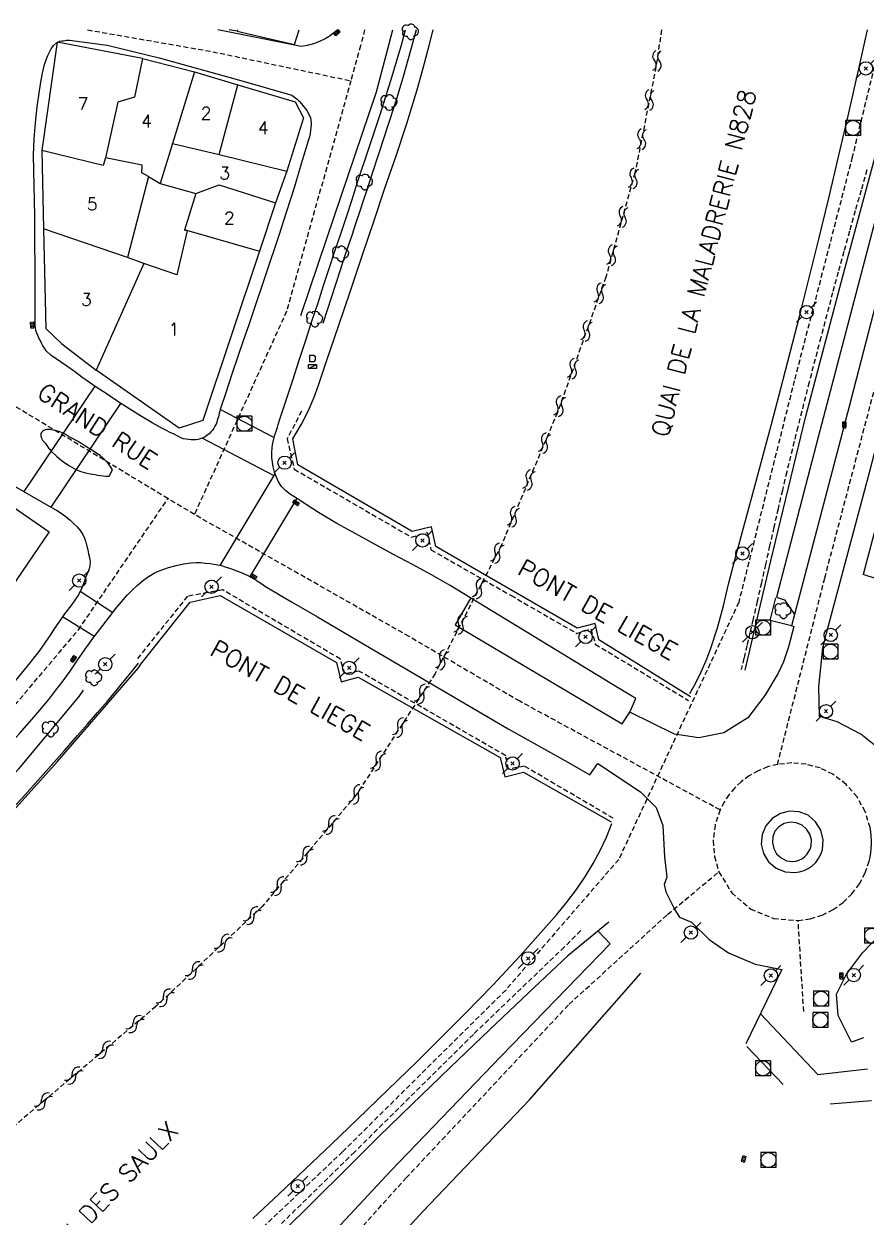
# Model space of a CAD drawing. Header units: millimetres. Extents: x 200000 to 201001, y 52999 to 54001.
# Drawn here: x 200460.8 to 200545.1, y 53881.1 to 54000.6 of the extents above; entities that cross this region are included whole.
import ezdxf
from ezdxf.enums import TextEntityAlignment as Align

# ---------------------------------------------------------------- set-up
doc = ezdxf.new("R2010")
doc.units = ezdxf.units.MM
doc.linetypes.add('DASHED', pattern=[0.75, 0.5, -0.25])
doc.layers.get('0').update_dxf_attribs({"linetype": 'CONTINUOUS'})
for name, color, linetype in [('W0001', 6, 'DASHED'), ('W0006', 2, 'CONTINUOUS'), ('W0008', 7, 'CONTINUOUS'), ('W0010', 4, 'CONTINUOUS'), ('W0014', 7, 'CONTINUOUS'), ('W0015', 2, 'CONTINUOUS'), ('W0020', 2, 'CONTINUOUS'), ('W0101', 7, 'CONTINUOUS'), ('W0112', 1, 'DASHED'), ('W0120', 7, 'CONTINUOUS'), ('W0300', 7, 'CONTINUOUS'), ('W0401', 7, 'CONTINUOUS'), ('W0420', 7, 'CONTINUOUS'), ('W0438', 7, 'CONTINUOUS'), ('W0473', 7, 'CONTINUOUS'), ('W0501', 5, 'DASHED'), ('W0510', 5, 'CONTINUOUS'), ('W0511', 5, 'CONTINUOUS'), ('W0989', 7, 'CONTINUOUS'), ('W0991', 7, 'CONTINUOUS'), ('W1102', 7, 'CONTINUOUS')]:
    doc.layers.add(name, color=color, linetype=linetype)
doc.styles.get("Standard").update_dxf_attribs({"font": 'romans.shx', "width": 0.85})

# ---------------------------------------------------------------- blocks, each defined once
blk = doc.blocks.new('T420')
for p, q in [((0.75, 0.75), (-0.75, 0.75)), ((-0.75, 0.75), (-0.75, -0.75)), ((0.75, 0.75), (0.75, -0.75)), ((0.75, -0.75), (-0.75, -0.75))]:
    blk.add_line(p, q)
blk.add_ellipse((0, 0), major_axis=(-0.53, 0.53), ratio=1, start_param=3.926991, end_param=10.210176)
blk = doc.blocks.new('T473')
for p, q in [((-0.166667, 0.166667), (0.166667, -0.166667)), ((-0.166667, -0.166667), (0.166667, 0.166667)), ((0.500001, 0.500001), (1.000002, 1.000002)), ((-1.000002, -1.000002), (-0.500001, -0.500001))]:
    blk.add_line(p, q)
blk.add_ellipse((0, 0), major_axis=(0.471405, 0.471405), ratio=1, start_param=5.4977871438, end_param=11.780972451)
blk = doc.blocks.new('T401')
for p, q in [((-0.3, 0.3), (0, 0.3)), ((-0.3, -0.25), (-0.3, 0.3)), ((-0.3, 0.15), (0, 0.15)), ((-0.3, 0), (0, 0)), ((0, 0.3), (0, -0.25)), ((-0.3, -0.15), (0, -0.15)), ((-0.3, -0.25), (-0.3, -0.3)), ((-0.3, -0.3), (0, -0.3)), ((0, -0.3), (0, -0.25))]:
    blk.add_line(p, q)
blk = doc.blocks.new('T300')
for p, q in [((-0.8, 0.51), (-0.86, 0.34)), ((-0.86, 0.34), (-0.86, 0.17)), ((-0.86, 0.17), (-0.74, 0.06)), ((-0.69, 0.63), (-0.8, 0.51)), ((-0.8, -0.06), (-0.74, 0.06)), ((-0.74, 0.06), (-0.69, 0.11)), ((-0.57, 0.69), (-0.69, 0.63)), ((-0.46, 0.69), (-0.57, 0.69)), ((-0.29, 0.63), (-0.46, 0.69)), ((-0.29, 0.63), (-0.17, 0.74)), ((-0.23, 0.57), (-0.29, 0.63)), ((-0.17, 0.74), (-0.06, 0.8)), ((-0.06, 0.8), (0.06, 0.8)), ((0.06, 0.8), (0.23, 0.74)), ((0.23, 0.74), (0.34, 0.63)), ((0.34, 0.63), (0.4, 0.51)), ((0.46, 0.46), (0.34, 0.46)), ((0.4, 0.51), (0.4, 0.46)), ((0.57, 0.4), (0.46, 0.46)), ((0.57, 0.4), (0.69, 0.29)), ((0.69, 0.29), (0.74, 0.17)), ((0.74, 0.06), (0.69, -0.17)), ((0.74, 0.17), (0.74, 0.06)), ((-0.8, -0.17), (-0.8, -0.06)), ((-0.8, -0.23), (-0.8, -0.17)), ((-0.74, -0.34), (-0.8, -0.23)), ((-0.69, -0.4), (-0.74, -0.34)), ((-0.51, -0.46), (-0.69, -0.4)), ((-0.4, -0.46), (-0.51, -0.46)), ((-0.4, -0.46), (-0.34, -0.46)), ((-0.34, -0.46), (-0.34, -0.4)), ((-0.34, -0.51), (-0.34, -0.46)), ((-0.29, -0.63), (-0.34, -0.51)), ((-0.17, -0.74), (-0.29, -0.63)), ((-0.06, -0.8), (-0.17, -0.74)), ((0.06, -0.8), (-0.06, -0.8)), ((0.17, -0.74), (0.06, -0.8)), ((0.23, -0.69), (0.17, -0.74)), ((0.29, -0.46), (0.23, -0.46)), ((0.29, -0.63), (0.23, -0.69)), ((0.46, -0.4), (0.29, -0.46)), ((0.34, -0.51), (0.29, -0.63)), ((0.34, -0.51), (0.34, -0.46)), ((0.57, -0.34), (0.46, -0.4)), ((0.63, -0.29), (0.57, -0.34)), ((0.69, -0.17), (0.63, -0.29))]:
    blk.add_line(p, q)
blk = doc.blocks.new('T438')
for p, q in [((-0.4, 0.2), (0.4, 0.2)), ((-0.4, -0.2), (-0.4, 0.2)), ((0.15, 1.1), (-0.3, 1.1)), ((-0.3, 1.1), (-0.3, 0.5)), ((-0.3, 0.5), (0.15, 0.5)), ((0.3, 0.65), (0.3, 0.95)), ((0.4, 0.2), (0.4, -0.2))]:
    blk.add_line(p, q)
at = {"flags": 128}
for points in [[(-0.4, -0.2), (0.4, 0.2)], [(0.4, -0.2), (-0.4, -0.2)]]:
    blk.add_lwpolyline(points, dxfattribs=at)
for centre, major_axis, start_param, end_param in [((0.15, 0.95), (0.106, -0.106), 0.785398, 2.356194), ((0.15, 0.65), (0.106, 0.106), 3.926991, 5.497787)]:
    blk.add_ellipse(centre, major_axis=major_axis, ratio=1, start_param=start_param, end_param=end_param)
blk = doc.blocks.new('t500o')
at = {"color": 0, "linetype": 'Continuous'}
for centre, start, end in [((-0.5, 0.625), 216.8699, 323.1301), ((0.5, -0.125), 36.8699, 143.1301), ((0.5, -0.625), 36.8699, 143.1301), ((-0.5, 0.125), 216.8699, 323.1301)]:
    blk.add_arc(centre, 0.625, start, end, dxfattribs=at)

msp = doc.modelspace()

# ---------------------------------------------------------------- linework, layer by layer
at = {"layer": 'W0001'}
for points in [[(200546.79, 54000), (200543.7, 53987.27), (200537.9, 53964.87), (200532.33, 53942.67), (200520.32, 53916.93), (200509.01, 53903.85), (200492.69, 53887.68), (200475.72, 53871.57), (200464.55, 53861.37), (200449.59, 53848.63), (200437.05, 53838.16), (200421.08, 53824.31), (200405.96, 53811.41), (200397.36, 53803.14), (200381.44, 53786.99), (200367.84, 53770.48), (200357.57, 53756.6), (200344.14, 53737.78), (200331.21, 53718.02), (200316.53, 53696.6), (200300.16, 53671.7), (200299.69, 53671)], [(200467.14, 54000), (200479.68, 53997.81), (200493.51, 53994.9)], [(200494.88, 54000), (200494.49, 53998.41), (200493.51, 53994.9)], [(200536.22, 53926.45), (200540.95, 53945.12), (200546.49, 53966.16), (200552.3, 53989.36), (200555.03, 54000)], [(200493.51, 53994.9), (200487.07, 53971.82), (200477.85, 53951.47)], [(200475.2, 53953.06), (200459.33, 53962.64)], [(200294.78, 53760.06), (200299.38, 53767.82), (200312.43, 53786.9), (200325.52, 53806.66), (200337.71, 53823.02), (200349.47, 53835.46), (200372.42, 53855.27), (200385.84, 53866.48), (200401.67, 53879.35), (200419.2, 53894.19), (200433.25, 53905.79), (200443.45, 53915.11), (200454.56, 53926.1), (200466.24, 53939.92), (200475.2, 53953.06)], [(200477.85, 53951.47), (200475.2, 53953.06)], [(200530.46, 53921.89), (200510.41, 53932.77), (200499.35, 53939.24), (200477.85, 53951.47)], [(200545.48, 53920.12), (200544.99, 53921.72), (200544.19, 53923.19), (200543.09, 53924.45), (200541.76, 53925.47), (200540.47, 53926.09), (200539.08, 53926.47), (200537.65, 53926.59), (200536.22, 53926.45)], [(200536.22, 53926.45), (200535.23, 53926.19), (200534.28, 53925.81), (200533.39, 53925.31), (200532.58, 53924.7), (200531.93, 53924.09), (200531.36, 53923.41), (200530.87, 53922.67), (200530.46, 53921.89)], [(200530.46, 53921.89), (200529.96, 53920.38), (200529.77, 53918.81), (200529.9, 53917.23), (200530.35, 53915.7)], [(200538.28, 53910.82), (200539.5, 53911), (200540.68, 53911.37), (200541.78, 53911.91), (200542.79, 53912.63), (200543.67, 53913.49), (200544.42, 53914.48), (200544.99, 53915.58), (200545.39, 53916.75), (200545.48, 53917.17), (200545.55, 53917.58), (200545.59, 53918.01), (200545.62, 53918.43), (200545.62, 53918.86), (200545.6, 53919.28), (200545.55, 53919.7), (200545.48, 53920.12)], [(200401.25, 53799.05), (200412.65, 53809.96), (200430.52, 53826.24), (200447.3, 53838.35), (200464.46, 53850.34), (200483.21, 53867.43), (200499.04, 53885.04), (200515.35, 53902.43), (200525.22, 53911.43), (200530.35, 53915.7)], [(200530.35, 53915.7), (200531.64, 53913.58), (200533.53, 53911.97), (200535.82, 53911.03), (200538.28, 53910.82)], [(200538.84, 53901.72), (200538.28, 53910.82)]]:
    msp.add_lwpolyline(points, dxfattribs=at)
at = {"layer": 'W0006'}
for points in [[(200488.5, 53971.39), (200491.1, 53979.11), (200496.09, 53993.79), (200497.72, 54000)], [(200500.06, 54000), (200499.72, 53998.76), (200498.79, 53995.44), (200498.01, 53992.87), (200497.19, 53990.31), (200496.34, 53987.76), (200495.51, 53985.21), (200495.13, 53984.05), (200494.74, 53982.89), (200494.36, 53981.73), (200493.97, 53980.58), (200493.59, 53979.42), (200493.2, 53978.26), (200492.82, 53977.1), (200492.44, 53975.94), (200492, 53974.61), (200491.57, 53973.27), (200491.13, 53971.93), (200490.7, 53970.59)], [(200551.01, 54000), (200549.15, 53992.95), (200546.82, 53984.12), (200540.28, 53959.2), (200536.1, 53943.19), (200536.93, 53942.93), (200537.92, 53941.46)], [(200505.51, 53943.12), (200503.96, 53940.42), (200520.66, 53930.52), (200521.43, 53931.69)], [(200438.48, 53904.27), (200446.62, 53911.79), (200453.33, 53918.65), (200460.28, 53925.99), (200466.3, 53933.25), (200466.75, 53933.88)], [(200481.04, 53868.28), (200487.48, 53874.99), (200497.51, 53885.75), (200508.54, 53897.22), (200519.45, 53908.49), (200518.28, 53909.75)]]:
    msp.add_lwpolyline(points, dxfattribs=at)
at = {"layer": 'W0006', "const_width": 0.003}
for points in [[(200490.7, 53970.59), (200488.5, 53971.39)], [(200466.75, 53933.88), (200466.1, 53936.82)]]:
    msp.add_lwpolyline(points, dxfattribs=at)
at = {"layer": 'W0008'}
for points in [[(200488.52, 53998.32), (200480.18, 54000)], [(200553.23, 54000), (200551.2, 53992.32), (200548.91, 53983.54), (200543.4, 53962.28), (200537.91, 53941.46), (200537.6, 53940.32)], [(200540.42, 53931.2), (200540.36, 53934.25), (200540.54, 53936.15), (200540.76, 53938.11), (200541.12, 53939.6), (200545.45, 53955.8), (200549.46, 53971.24), (200553.55, 53986.79), (200556.74, 53998.98), (200556.98, 54000)], [(200465.36, 53998.97), (200469.12, 53998.46), (200474.32, 53997.21), (200482.5, 53994.94), (200487.61, 53993.46)], [(200436.04, 53905.94), (200438.61, 53908.15), (200441.16, 53910.39), (200443.69, 53912.66), (200446.2, 53914.95), (200447.68, 53916.33), (200449.14, 53917.71), (200450.59, 53919.12), (200452.02, 53920.55), (200453.37, 53921.94), (200454.7, 53923.36), (200456.02, 53924.8), (200457.32, 53926.23), (200458.83, 53927.89), (200460.34, 53929.54), (200461.82, 53931.22), (200463.26, 53932.94), (200463.99, 53933.88), (200464.71, 53934.83), (200465.4, 53935.8), (200466.07, 53936.78)], [(200555.02, 53933.79), (200553.85, 53931.17), (200552.14, 53928.3), (200550.68, 53926.3), (200549, 53924.71), (200548.27, 53925.88), (200546.72, 53927.73), (200544.57, 53929.47), (200542.2, 53930.7), (200540.44, 53931.25)], [(200515.22, 53907.28), (200511.29, 53903.58), (200507.37, 53899.87), (200503.47, 53896.13), (200499.59, 53892.38), (200496.32, 53889.18), (200493.06, 53885.97), (200489.82, 53882.74), (200486.58, 53879.51)]]:
    msp.add_lwpolyline(points, dxfattribs=at)
at = {"layer": 'W0010'}
for points in [[(200532.97, 53935.87), (200535.55, 53946.83), (200539.05, 53961.31), (200542.75, 53975.35), (200546.63, 53989.66), (200549.3, 54000)], [(200459.77, 53922.16), (200460.85, 53923.35), (200462.19, 53924.83), (200463.52, 53926.33), (200464.84, 53927.83), (200466.16, 53929.33), (200467.16, 53930.48), (200468.15, 53931.63), (200469.14, 53932.79), (200470.12, 53933.95), (200470.66, 53934.61), (200471.19, 53935.26), (200471.72, 53935.93), (200472.24, 53936.6)]]:
    msp.add_lwpolyline(points, dxfattribs=at)
at = {"layer": 'W0014'}
for points in [[(200487.04, 53962.92), (200487.69, 53964.93), (200488.34, 53966.93), (200489, 53968.94), (200489.65, 53970.94), (200490.22, 53972.67), (200490.78, 53974.39), (200491.35, 53976.11), (200491.92, 53977.84), (200492.49, 53979.56), (200493.06, 53981.28), (200493.63, 53983.01), (200494.19, 53984.73), (200495.3, 53988.12), (200496.43, 53991.52), (200497.52, 53994.92), (200498.54, 53998.35), (200498.99, 54000)], [(200492.17, 54000), (200492.1, 53999.93), (200491.74, 53999.62), (200491.35, 53999.34), (200490.93, 53999.09), (200490.36, 53998.82), (200489.76, 53998.6), (200489.15, 53998.44), (200488.52, 53998.32)], [(200461.75, 53987.45), (200461.81, 53989.07), (200461.93, 53990.69), (200462.11, 53992.3), (200462.34, 53993.9), (200462.48, 53994.77), (200462.64, 53995.65), (200462.85, 53996.51), (200463.15, 53997.35), (200463.31, 53997.71), (200463.5, 53998.08), (200463.74, 53998.42), (200464.04, 53998.71), (200464.21, 53998.8), (200464.39, 53998.85), (200464.57, 53998.88), (200464.74, 53998.91), (200464.9, 53998.94), (200465.05, 53998.96), (200465.21, 53998.97), (200465.36, 53998.97)], [(200487.61, 53993.46), (200487.88, 53993.27), (200488.13, 53993.06), (200488.36, 53992.83), (200488.58, 53992.58), (200488.84, 53992.26), (200489.09, 53991.92), (200489.3, 53991.56), (200489.46, 53991.17), (200489.51, 53990.94), (200489.52, 53990.7), (200489.52, 53990.47), (200489.51, 53990.24), (200489.48, 53989.92), (200489.43, 53989.61), (200489.36, 53989.29), (200489.28, 53988.98)], [(200489.28, 53988.98), (200488.55, 53986.59), (200487.82, 53984.19), (200487.06, 53981.81), (200486.3, 53979.42), (200485.88, 53978.12), (200485.44, 53976.83), (200485.01, 53975.53), (200484.57, 53974.24), (200484.13, 53972.95), (200483.69, 53971.65), (200483.25, 53970.36), (200482.81, 53969.07), (200482.21, 53967.3), (200481.61, 53965.53), (200481.02, 53963.76), (200480.44, 53961.98), (200480.39, 53961.8), (200480.34, 53961.62), (200480.29, 53961.43), (200480.25, 53961.25), (200480.2, 53961.07), (200480.14, 53960.89), (200480.08, 53960.71), (200480.01, 53960.53), (200479.9, 53960.32), (200479.78, 53960.11), (200479.65, 53959.92), (200479.5, 53959.74), (200479.31, 53959.55), (200479.1, 53959.37), (200478.88, 53959.22), (200478.64, 53959.1), (200478.44, 53959.03), (200478.22, 53958.98), (200478.01, 53958.96), (200477.79, 53958.95), (200477.53, 53958.95), (200477.26, 53958.97), (200477, 53959), (200476.74, 53959.06), (200476.5, 53959.15), (200476.27, 53959.27), (200476.04, 53959.39), (200475.82, 53959.51), (200475.43, 53959.69), (200475.05, 53959.88), (200474.67, 53960.07), (200474.3, 53960.27), (200473.62, 53960.65), (200472.96, 53961.04), (200472.3, 53961.45), (200471.64, 53961.86), (200470.76, 53962.42), (200469.87, 53962.99), (200469, 53963.57), (200468.13, 53964.16), (200467.36, 53964.69), (200466.59, 53965.23), (200465.83, 53965.78), (200465.07, 53966.33), (200464.55, 53966.69), (200464.01, 53967.04), (200463.48, 53967.42), (200463.01, 53967.87), (200462.83, 53968.11), (200462.67, 53968.37), (200462.54, 53968.64), (200462.4, 53968.91), (200462.29, 53969.14), (200462.17, 53969.38), (200462.07, 53969.63), (200461.99, 53969.88), (200461.94, 53970.16), (200461.91, 53970.44), (200461.9, 53970.72), (200461.91, 53971)], [(200461.91, 53971), (200461.91, 53973.58), (200461.9, 53976.17), (200461.88, 53978.76), (200461.86, 53981.35), (200461.84, 53982.88), (200461.81, 53984.4), (200461.78, 53985.93), (200461.75, 53987.45)], [(200537.6, 53940.32), (200537.86, 53940.27), (200537.3, 53938.23), (200536.8, 53936.71), (200536.27, 53935.57), (200534.96, 53933.36), (200533.25, 53931.1), (200530.83, 53929.62), (200528.35, 53929.11), (200525.89, 53929.49), (200521.43, 53931.69), (200522.04, 53933.06), (200520.21, 53934.14), (200503.44, 53944.36), (200501.57, 53945.42), (200499.68, 53946.46), (200497.79, 53947.47), (200495.89, 53948.49), (200494, 53949.52), (200492.12, 53950.58), (200490.27, 53951.68), (200488.46, 53952.84), (200487.96, 53953.16), (200487.47, 53953.48), (200486.99, 53953.85), (200486.58, 53954.28), (200486.28, 53954.73), (200486.06, 53955.22), (200485.88, 53955.72), (200485.74, 53956.23), (200485.65, 53956.71), (200485.61, 53957.19), (200485.6, 53957.68), (200485.63, 53958.16), (200485.67, 53958.46), (200485.72, 53958.76), (200485.8, 53959.05), (200485.88, 53959.34), (200485.97, 53959.62), (200486.06, 53959.91), (200486.16, 53960.2), (200486.24, 53960.48), (200486.43, 53961.1), (200486.63, 53961.71), (200486.83, 53962.31), (200487.04, 53962.92)], [(200456.97, 53955.94), (200463.55, 53952.18)], [(200544.82, 53899.08), (200543.63, 53898.64), (200542.29, 53901.32), (200542.13, 53903.46), (200543.11, 53905.46), (200544.74, 53907.57), (200546.37, 53909.28), (200547.95, 53911.08), (200549.18, 53913.04), (200550.26, 53915.75), (200551.92, 53920.15), (200552.98, 53922.72), (200554.23, 53925.49), (200555.32, 53927.39), (200555.55, 53927.27), (200558.34, 53931.51), (200561.08, 53935.04), (200563.65, 53937.96), (200566.41, 53940.82), (200568.9, 53943.19), (200576.25, 53950.03), (200579.45, 53954.41)], [(200463.55, 53952.18), (200464.05, 53951.9), (200464.52, 53951.6), (200464.98, 53951.26), (200465.41, 53950.9), (200465.76, 53950.58), (200466.1, 53950.25), (200466.42, 53949.88), (200466.68, 53949.48), (200466.86, 53949.11), (200466.99, 53948.71), (200467.08, 53948.31), (200467.17, 53947.92), (200467.26, 53947.54), (200467.35, 53947.15), (200467.4, 53946.75), (200467.39, 53946.35), (200467.33, 53946.03), (200467.21, 53945.74), (200467.08, 53945.45), (200466.96, 53945.16), (200466.83, 53944.81), (200466.71, 53944.46), (200466.58, 53944.11), (200466.42, 53943.78), (200466.23, 53943.44), (200466.02, 53943.11), (200465.8, 53942.78), (200465.57, 53942.47), (200465.33, 53942.16), (200465.1, 53941.85), (200464.86, 53941.53), (200464.64, 53941.22), (200464.34, 53940.78), (200464.05, 53940.35), (200463.76, 53939.91), (200463.47, 53939.48), (200463.18, 53939.04), (200462.89, 53938.61), (200462.58, 53938.18), (200462.27, 53937.76), (200461.11, 53936.28), (200459.91, 53934.83)], [(200466.07, 53936.78), (200466.92, 53937.99), (200467.79, 53939.18), (200468.68, 53940.36), (200469.58, 53941.53), (200469.96, 53942.02), (200470.34, 53942.5), (200470.74, 53942.97), (200471.15, 53943.43), (200471.62, 53943.9), (200472.11, 53944.36), (200472.62, 53944.8), (200473.16, 53945.2), (200473.48, 53945.41), (200473.82, 53945.6), (200474.17, 53945.77), (200474.53, 53945.91), (200475.26, 53946.16), (200476.01, 53946.36), (200476.76, 53946.52), (200477.53, 53946.62), (200478, 53946.65), (200478.48, 53946.65), (200478.95, 53946.61), (200479.42, 53946.56), (200479.8, 53946.51), (200480.18, 53946.43), (200480.55, 53946.35), (200480.92, 53946.24), (200481.47, 53946.07), (200482.01, 53945.87), (200482.54, 53945.66), (200483.06, 53945.42), (200483.55, 53945.16), (200484.04, 53944.89), (200484.51, 53944.59), (200484.97, 53944.27)], [(200484.97, 53944.27), (200487.56, 53942.74), (200490.16, 53941.21), (200492.76, 53939.68), (200495.36, 53938.15), (200498.83, 53936.11), (200502.31, 53934.07), (200505.78, 53932.04), (200509.26, 53930.02), (200515.22, 53926.66), (200517.42, 53925.4), (200518.24, 53926.53), (200522.51, 53923.71), (200524.08, 53922.14), (200524.75, 53920.32), (200524.91, 53917.2), (200525.15, 53915.16), (200524.86, 53914.43), (200525.04, 53913.7), (200525.94, 53911.88), (200526.4, 53911.17), (200527.6, 53910.65), (200529.36, 53908.92), (200531.32, 53907.59), (200533.98, 53906.45), (200536.65, 53905.91), (200533.04, 53898.46)], [(200537.6, 53940.32), (200535.49, 53940.87), (200536.05, 53943.12)], [(200519.33, 53910.66), (200515.22, 53907.28)]]:
    msp.add_lwpolyline(points, dxfattribs=at)
at = {"layer": 'W0015'}
for points in [[(200464.71, 53959.6), (200464.39, 53959.75), (200464.06, 53959.86), (200463.72, 53959.93), (200463.37, 53959.97), (200463.22, 53959.98), (200463.07, 53959.97), (200462.91, 53959.94), (200462.77, 53959.88), (200462.68, 53959.83), (200462.6, 53959.76), (200462.53, 53959.67), (200462.49, 53959.57), (200462.47, 53959.42), (200462.48, 53959.28), (200462.53, 53959.15), (200462.58, 53959.02), (200462.61, 53958.96), (200462.65, 53958.9), (200462.7, 53958.84), (200462.75, 53958.79), (200462.8, 53958.73), (200462.85, 53958.68), (200462.9, 53958.63), (200462.94, 53958.58), (200463.01, 53958.48), (200463.08, 53958.38), (200463.15, 53958.29), (200463.22, 53958.19), (200463.29, 53958.09), (200463.36, 53958), (200463.43, 53957.91), (200463.52, 53957.82), (200464.09, 53957.28), (200464.69, 53956.78), (200465.34, 53956.33), (200466.03, 53955.95), (200466.49, 53955.77), (200466.96, 53955.64), (200467.44, 53955.55), (200467.91, 53955.46), (200468.18, 53955.41), (200468.45, 53955.37), (200468.72, 53955.34), (200468.99, 53955.31), (200469.07, 53955.31), (200469.15, 53955.3), (200469.24, 53955.3), (200469.32, 53955.3)], [(200469.66, 53955.94), (200469.46, 53956.26), (200469.24, 53956.56), (200468.99, 53956.84), (200468.73, 53957.11), (200468.42, 53957.37), (200468.09, 53957.59), (200467.75, 53957.8), (200467.41, 53958.01), (200466.99, 53958.28), (200466.57, 53958.54), (200466.14, 53958.8), (200465.71, 53959.05), (200465.46, 53959.19), (200465.21, 53959.33), (200464.96, 53959.47), (200464.71, 53959.6)], [(200469.32, 53955.3), (200469.66, 53955.94)]]:
    msp.add_lwpolyline(points, dxfattribs=at)
for points in [[(200539.27, 53921.35), (200538.38, 53921.71), (200537.43, 53921.77), (200536.5, 53921.54), (200535.69, 53921.04), (200535.06, 53920.31), (200534.68, 53919.43), (200534.59, 53918.47), (200534.8, 53917.53), (200535.32, 53916.69), (200536.07, 53916.06), (200536.97, 53915.7), (200537.94, 53915.62), (200538.41, 53915.69), (200538.87, 53915.83), (200539.3, 53916.03), (200539.69, 53916.31), (200540.04, 53916.64), (200540.33, 53917.02), (200540.56, 53917.45), (200540.72, 53917.91), (200540.8, 53918.9), (200540.56, 53919.87), (200540.03, 53920.71)], [(200539.58, 53918.28), (200539.62, 53918.89), (200539.46, 53919.48), (200539.13, 53919.98), (200538.67, 53920.37), (200538.1, 53920.61), (200537.49, 53920.67), (200536.88, 53920.53), (200536.35, 53920.21), (200535.96, 53919.75), (200535.75, 53919.19), (200535.71, 53918.59), (200535.84, 53918.02), (200536.13, 53917.5), (200536.57, 53917.08), (200537.11, 53916.81), (200537.72, 53916.73), (200538.04, 53916.77), (200538.35, 53916.86), (200538.64, 53917), (200538.91, 53917.19), (200539.14, 53917.42), (200539.33, 53917.68), (200539.48, 53917.97)]]:
    msp.add_lwpolyline(points, close=True, dxfattribs=at)
at = {"layer": 'W0020'}
for points in [[(200467.88, 53964.33), (200460.79, 53953.76)], [(200463.52, 53952.2), (200470.48, 53962.6)], [(200485.86, 53959.15), (200480.44, 53961.98)], [(200485.82, 53955.35), (200478.64, 53959.1)], [(200480.42, 53946.38), (200485.94, 53955.55)], [(200483.41, 53945.21), (200488.11, 53953.05)], [(200466.42, 53943.78), (200469.68, 53941.67)], [(200467.87, 53939.22), (200464.64, 53941.22)], [(200534.5, 53901.47), (200540.24, 53895.39), (200545.23, 53895.96)], [(200533.13, 53898.22), (200536.78, 53894.41)], [(200545.64, 53892.78), (200541.48, 53892.42)]]:
    msp.add_lwpolyline(points, dxfattribs=at)
at = {"layer": 'W0101'}
for points in [[(200482.13, 53999.87), (200481.34, 54000)], [(200482.13, 53999.87), (200487.86, 53998.53), (200488.35, 54000)], [(200472.65, 53997.12), (200464.1, 53998.77), (200462.59, 53987.92)], [(200472.65, 53997.12), (200477.87, 53995.79)], [(200477.87, 53995.79), (200482.2, 53994.5)], [(200482.2, 53994.5), (200487.95, 53992.8), (200488.78, 53991.2), (200487.11, 53985.86)], [(200462.59, 53987.92), (200462.73, 53980.06)], [(200473.26, 53985.3), (200471.16, 53977.2)], [(200473.26, 53985.3), (200474.41, 53984.6)], [(200487.11, 53985.86), (200485.98, 53982.68)], [(200474.41, 53984.6), (200477.99, 53983.6)], [(200477.99, 53983.6), (200476.85, 53979.95), (200477.05, 53979.94)], [(200485.98, 53982.68), (200484.38, 53977.82)], [(200462.73, 53980.06), (200462.97, 53970.1), (200464.58, 53968.55), (200468.03, 53965.92)], [(200477.05, 53979.94), (200477.12, 53979.87), (200476.09, 53975.46), (200472.78, 53976.6)], [(200484.38, 53977.82), (200478.68, 53960.87), (200476.33, 53960.11), (200468.03, 53965.92)], [(200472.78, 53976.6), (200471.16, 53977.2)], [(200450.33, 53951.59), (200454.7, 53955.68), (200463.32, 53949.73), (200459.55, 53944.18)], [(200546.14, 53950.51), (200544.78, 53945.45)], [(200490.28, 53870.26), (200500.7, 53881.68), (200511.39, 53892.86), (200522.52, 53905.54), (200522.52, 53905.54)]]:
    msp.add_lwpolyline(points, dxfattribs=at)
at = {"layer": 'W0112'}
for points in [[(200545.16, 53985.97), (200544.58, 53983.93), (200544, 53981.88), (200543.43, 53979.83), (200542.85, 53977.79), (200542.29, 53975.74), (200541.73, 53973.68), (200540.55, 53969.2), (200539.38, 53964.72), (200538.24, 53960.23), (200537.14, 53955.73), (200536.7, 53953.89), (200536.27, 53952.04), (200535.85, 53950.19), (200535.43, 53948.34), (200535.02, 53946.48), (200534.6, 53944.63), (200534.18, 53942.78), (200533.76, 53940.93), (200533.46, 53939.64), (200533.16, 53938.35), (200532.86, 53937.07), (200532.59, 53935.96)], [(200488.58, 53961.83), (200487.13, 53959.06), (200487.84, 53956.01), (200499.57, 53949.2), (200501.15, 53949.68), (200501.53, 53947.94), (200509.54, 53943.36), (200516.12, 53939.57), (200517.54, 53940.01), (200517.98, 53938.48), (200527.3, 53932.86), (200527.3, 53932.86), (200527.3, 53932.86)], [(200519.76, 53921.06), (200519.76, 53921.06), (200519.76, 53921.06), (200510.87, 53926.28), (200509.29, 53925.96), (200509.01, 53927.32), (200494.32, 53935.8), (200492.9, 53935.52), (200492.46, 53937), (200480.69, 53943.92), (200477.15, 53943.28), (200472.08, 53936.96)], [(200516.53, 53909.81), (200516.53, 53909.81), (200514.88, 53908.17), (200505.77, 53899.42), (200493.88, 53887.64), (200478.48, 53872.57), (200470.13, 53864.53), (200461.5, 53856.95), (200435.94, 53835.46)]]:
    msp.add_lwpolyline(points, dxfattribs=at)
at = {"layer": 'W0120'}
for points in [[(200527.51, 53933.21), (200518.34, 53938.92), (200517.95, 53940.56), (200516.15, 53940.1), (200502.03, 53948.28), (200501.57, 53950.22), (200499.63, 53949.77), (200488.2, 53956.45), (200487.69, 53959.06)], [(200477.44, 53942.7), (200480.43, 53943.35), (200492.08, 53936.66), (200492.53, 53934.72), (200494.25, 53935.18), (200508.46, 53927.15), (200508.91, 53925.2), (200510.78, 53925.66), (200519.56, 53920.71)]]:
    msp.add_lwpolyline(points, dxfattribs=at)
at = {"layer": 'W0501'}
msp.add_lwpolyline([(200524.61, 54000), (200524.05, 53996.31), (200521.95, 53985.68), (200519.03, 53975.24), (200514.19, 53961.69), (200508.58, 53948.4), (200501.94, 53935.54), (200494.04, 53923.39), (200484.63, 53912.23), (200474, 53902.22), (200462.9, 53892.86), (200451.93, 53883.54), (200446.95, 53879.28), (200441.88, 53875.13), (200436.76, 53871.05), (200431.6, 53867.01), (200426.44, 53862.98), (200421.3, 53858.92), (200416.21, 53854.8), (200411.2, 53850.58), (200399.3, 53840.37), (200387.45, 53830.06), (200375.88, 53819.43), (200364.82, 53808.26)], dxfattribs=at)
at = {"layer": 'W0510'}
for points in [[(200527.45, 53933.54), (200528.03, 53934.62), (200528.58, 53935.72), (200529.07, 53936.85), (200529.52, 53937.99), (200530.22, 53940.13), (200530.8, 53942.31), (200531.32, 53944.5), (200531.88, 53946.67), (200532.82, 53950.12), (200533.75, 53953.58), (200534.68, 53957.04), (200535.6, 53960.5), (200536.55, 53964.1), (200537.49, 53967.7), (200538.42, 53971.3), (200539.33, 53974.91), (200540.35, 53979.03), (200541.35, 53983.15), (200542.33, 53987.27), (200543.29, 53991.4), (200544.43, 53996.4), (200545.24, 54000)], [(200483.69, 53880.97), (200486.33, 53883.45), (200488.96, 53885.94), (200491.57, 53888.44), (200494.18, 53890.94), (200496.19, 53892.87), (200498.19, 53894.79), (200500.19, 53896.73), (200502.15, 53898.69), (200504.94, 53901.52), (200507.71, 53904.35), (200510.43, 53907.24), (200513.06, 53910.21), (200514.11, 53911.42), (200515.13, 53912.66), (200516.11, 53913.94), (200517.01, 53915.27), (200517.77, 53916.53), (200518.46, 53917.84), (200519.09, 53919.17), (200519.64, 53920.53)]]:
    msp.add_lwpolyline(points, dxfattribs=at)
at = {"layer": 'W0511'}
for points in [[(200487.69, 53959.06), (200488.15, 53959.78), (200488.58, 53960.52), (200488.98, 53961.27), (200489.35, 53962.05), (200489.83, 53963.22), (200490.26, 53964.41), (200490.66, 53965.61), (200491.06, 53966.81), (200492.27, 53970.33), (200493.47, 53973.85), (200494.65, 53977.37), (200495.83, 53980.9), (200496.92, 53984.14), (200498.03, 53987.37), (200499.1, 53990.62), (200500.11, 53993.89), (200500.75, 53996.16), (200501.35, 53998.44), (200501.74, 54000)], [(200436.08, 53898.58), (200441.81, 53903.51), (200447.47, 53908.82), (200452.77, 53914.21), (200457.92, 53919.83), (200464.15, 53926.74), (200472.25, 53936.12), (200472.49, 53936.49), (200477.44, 53942.7)]]:
    msp.add_lwpolyline(points, dxfattribs=at)
at = {"layer": 'W1102'}
for points in [[(200482.17, 54000), (200482.13, 53999.87)], [(200472.65, 53997.12), (200471.84, 53993.25), (200470.19, 53992.76), (200468.96, 53987.17)], [(200477.87, 53995.79), (200475.65, 53988.61)], [(200480.32, 53987.5), (200482.2, 53994.5)], [(200475.65, 53988.61), (200474.41, 53984.6)], [(200475.65, 53988.61), (200480.32, 53987.5)], [(200468.96, 53987.17), (200468.73, 53986.43), (200462.59, 53987.92)], [(200480.32, 53987.5), (200487.11, 53985.86)], [(200473.26, 53985.3), (200472.6, 53985.69), (200472.62, 53986.44), (200468.96, 53987.17)], [(200477.99, 53983.6), (200480.34, 53984.48), (200485.98, 53982.68)], [(200471.16, 53977.2), (200462.73, 53980.06)], [(200477.05, 53979.94), (200484.38, 53977.82)], [(200472.78, 53976.6), (200468.03, 53965.92)], [(200549.94, 53943.78), (200544.78, 53945.45)]]:
    msp.add_lwpolyline(points, dxfattribs=at)

# ---------------------------------------------------------------- block references
at = {"layer": 'W0300'}
for p in [(200499.52, 53999.79), (200497.36, 53992.71), (200494.91, 53984.76), (200492.53, 53977.58), (200489.92, 53971.04), (200536.81, 53941.84), (200467.81, 53935.12), (200463.47, 53929.99)]:
    msp.add_blockref('T300', p, dxfattribs=at)
at = {"layer": 'W0401'}
for p, rotation in [((200492.03, 53999.82), 131.8427080591149), ((200461.76, 53970.46), 3.763478856277717), ((200488.1, 53952.77), 57.32617749735455), ((200483.69, 53945.13), 240.9782709951384), ((200465.87, 53936.93), 325.202153273266), ((200532.97, 53886.91), 342.7587259404133)]:
    msp.add_blockref('T401', p, dxfattribs=dict(at, rotation=rotation))
for p in [(200543.06, 53960.46), (200542.77, 53905.29)]:
    msp.add_blockref('T401', p, dxfattribs=at)
at = {"layer": 'W0420'}
for p in [(200543.78, 53990.18), (200482.86, 53960.55), (200534.76, 53940.13), (200541.52, 53937.74), (200545.69, 53909.29), (200540.57, 53902.98), (200540.5, 53900.85), (200534.77, 53896.02), (200535.31, 53886.83)]:
    msp.add_blockref('T420', p, dxfattribs=at)
at = {"layer": 'W0438'}
msp.add_blockref('T438', (200489.66, 53966.3), dxfattribs=at)
at = {"layer": 'W0473'}
for p in [(200545.06, 53996.14), (200539.12, 53971.74), (200486.88, 53956.66), (200500.68, 53948.88), (200532.71, 53947.57), (200466.32, 53944.86), (200479.56, 53944.23), (200517.01, 53939.21), (200533.71, 53939.68), (200541.54, 53939.42), (200468.93, 53936.47), (200493.35, 53936.11), (200541.07, 53931.77), (200509.69, 53926.54), (200527.55, 53909.61), (200511.26, 53907.03), (200535.55, 53905.32), (200543.84, 53905.36), (200488.19, 53884.21)]:
    msp.add_blockref('T473', p, dxfattribs=at)
at = {"layer": 'W0501'}
for p, rotation in [((200524.14, 53996.9), 261.3363698758625), ((200523.39, 53992.97), 258.8540580157182), ((200522.62, 53989.05), 258.8540580157182), ((200521.8, 53985.13), 254.3426403600085), ((200520.72, 53981.28), 254.3426403600085), ((200519.64, 53977.43), 254.3426403600085), ((200518.45, 53973.62), 250.3318148664218), ((200517.1, 53969.85), 250.3318148664218), ((200515.76, 53966.08), 250.3318148664218), ((200514.41, 53962.32), 250.3318148664218), ((200512.89, 53958.62), 247.1334790553205), ((200511.34, 53954.93), 247.1334790553205), ((200509.78, 53951.25), 247.1334790553205), ((200508.16, 53947.59), 242.671603565541), ((200506.33, 53944.04), 242.671603565541), ((200504.49, 53940.48), 242.671603565541), ((200502.65, 53936.93), 242.671603565541), ((200500.61, 53933.5), 236.958693503057), ((200498.43, 53930.14), 236.958693503057), ((200496.24, 53926.79), 236.958693503057), ((200494.06, 53923.44), 236.958693503057), ((200491.49, 53920.38), 229.8681301022746), ((200488.91, 53917.32), 229.8681301022746), ((200486.33, 53914.26), 229.8681301022746), ((200483.64, 53911.31), 223.3128194137114), ((200480.73, 53908.56), 223.3128194137114), ((200477.82, 53905.82), 223.3128194137114), ((200474.91, 53903.08), 223.3128194137114), ((200471.9, 53900.45), 220.1203316577598), ((200468.84, 53897.87), 220.1203316577598), ((200465.78, 53895.29), 220.1203316577598), ((200462.72, 53892.71), 220.3551169966473)]:
    msp.add_blockref('t500o', p, dxfattribs=dict(at, rotation=rotation))

# ---------------------------------------------------------------- texts
at = {"layer": 'W0989'}
for s, rotation, p in [('QUAI DE LA MALADRERIE N828', 75.6351, (200528.84, 53976.64)), ('GRAND RUE', 326.9844, (200468.13, 53960.31)), ('PONT DE LIEGE', 330.5439, (200518.22, 53941.96)), ('PONT DE LIEGE', 330.5439, (200487.44, 53933.86)), ('QUAI DES SAULX', 46.0053, (200469, 53883.28))]:
    msp.add_text(s, height=1.75, rotation=rotation, dxfattribs=at).set_placement(p, align=Align.MIDDLE_CENTER)
at = {"layer": 'W0991'}
for s, p in [('7', (200466.7, 53992.6)), ('2', (200479.01, 53991.65)), ('4', (200473.06, 53990.86)), ('4', (200484.75, 53990.18)), ('3', (200480.88, 53985.65)), ('5', (200467.62, 53982.56)), ('2', (200481.35, 53981.15)), ('3', (200467.04, 53972.99)), ('1', (200475.81, 53970.02))]:
    msp.add_text(s, height=1.25, dxfattribs=at).set_placement(p, align=Align.MIDDLE_CENTER)

doc.saveas('drawing.dxf')
